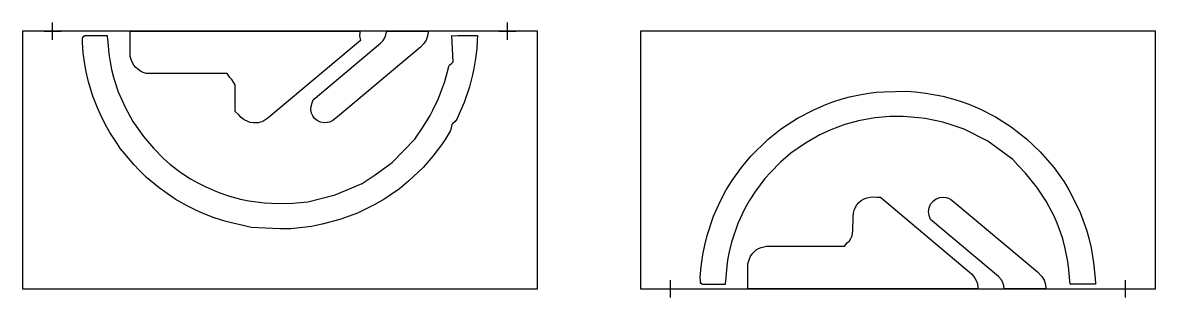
# Model space of a CAD drawing. Header units: inches. Extents: x 0 to 132, y -1 to 31.
import ezdxf

# ---------------------------------------------------------------- set-up
doc = ezdxf.new("R2010")
doc.units = ezdxf.units.IN
doc.header["$MEASUREMENT"] = 0
doc.layers.add('CUT', color=1, linetype='Continuous')
doc.layers.add('REG', color=5, linetype='Continuous')

msp = doc.modelspace()

# ---------------------------------------------------------------- linework, layer by layer
at = {"layer": 'CUT'}
for points in [[(0, 0), (60, 0), (60, 30), (0, 30)], [(11.97, 21.06), (12.84, 19.5), (14.07, 17.72), (15.23, 16.36), (16.41, 15.19), (17.17, 14.52), (18.45, 13.54), (19.57, 12.82), (20.4, 12.35), (21.26, 11.92), (22.3, 11.44), (22.98, 11.17), (24.12, 10.79), (25.4, 10.45), (26.35, 10.25), (28.18, 10.01), (29.81, 9.94), (31.5, 9.98), (33.24, 10.14), (36.43, 10.93), (39.58, 12.28), (40.96, 13.2), (42.2, 14.08), (43.05, 14.72), (45.72, 17.43), (46.6, 18.74), (47.49, 20.19), (47.82, 20.8), (48.47, 22.17), (48.75, 22.9), (49.19, 24.16), (49.65, 25.9), (49.75, 26.06), (50.01, 26.27), (50.16, 26.43), (50.03, 29.49), (50.49, 29.48), (50.71, 29.49), (53.02, 29.49), (52.96, 28.87), (52.91, 27.98), (52.78, 26.83), (52.59, 25.67), (52.44, 24.92), (52.08, 23.54), (51.46, 21.71), (50.61, 19.76), (50.42, 19.47), (50.09, 19.23), (50, 19.13), (49.89, 18.56), (49.82, 18.35), (49.23, 17.37), (48.82, 16.76), (47.82, 15.44), (46.67, 14.13), (45, 12.56), (43.9, 11.66), (42.84, 10.91), (42.19, 10.48), (41.04, 9.8), (39.01, 8.82), (36.95, 8.05), (34.92, 7.51), (33.67, 7.27), (32.64, 7.14), (31.24, 7), (29.97, 7), (26.64, 7.14), (25.68, 7.38), (24.49, 7.64), (23.57, 7.88), (22.3, 8.27), (21.02, 8.77), (20.27, 9.11), (19.16, 9.66), (17.77, 10.45), (15.92, 11.74), (14.44, 12.98), (13.64, 13.74), (12.94, 14.48), (11.9, 15.7), (11.42, 16.32), (11, 16.92), (10.17, 18.19), (9.62, 19.19), (9.06, 20.3), (8.71, 21.09), (8.18, 22.45), (7.69, 24.11), (7.42, 25.26), (7.25, 26.15), (7.07, 27.48), (6.97, 28.69), (6.98, 29.1), (7.02, 29.29), (7.1, 29.4), (7.25, 29.49), (9.85, 29.49), (9.85, 29.35), (9.9, 29.11), (9.95, 28.3), (10.05, 27.35), (10.2, 26.42), (10.37, 25.53), (10.63, 24.51), (11.15, 22.94)], [(39.31, 29.82), (39.27, 29.46), (39.37, 28.94), (28.56, 19.86), (27.98, 19.5), (27.46, 19.34), (26.89, 19.32), (26.53, 19.38), (26.23, 19.48), (25.83, 19.68), (25.47, 19.96), (25.19, 20.27), (24.77, 20.66), (24.77, 23.76), (24.38, 24.37), (24.13, 24.63), (23.84, 25.06), (14.38, 25.06), (14.04, 25.21), (13.75, 25.34), (13.41, 25.57), (13.14, 25.81), (12.94, 26.06), (12.77, 26.38), (12.64, 26.71), (12.52, 27.06), (12.52, 30), (39.31, 30)], [(36.68, 20.01), (36.14, 19.59), (35.74, 19.4), (35.2, 19.34), (34.71, 19.41), (34.34, 19.59), (34.03, 19.85), (33.81, 20.13), (33.66, 20.46), (33.59, 20.86), (33.61, 21.26), (33.72, 21.65), (33.84, 22.02), (41.71, 28.6), (42.01, 28.94), (42.21, 29.25), (42.34, 29.58), (42.4, 29.94), (42.39, 30), (47.25, 30), (47.26, 29.92), (47.19, 29.42), (47.01, 28.96), (46.77, 28.58), (46.35, 28.15)], [(72, 0), (132, 0), (132, 30), (72, 30)], [(80.52, 8.46), (81.37, 10.34), (82, 11.51), (82.68, 12.61), (83.77, 14.14), (84.86, 15.44), (86.87, 17.41), (88.45, 18.67), (90.3, 19.88), (92.26, 20.9), (93.6, 21.47), (94.41, 21.77), (95.37, 22.08), (96.34, 22.34), (97.72, 22.64), (98.6, 22.78), (99.47, 22.9), (100.37, 22.96), (103.03, 23), (104.02, 22.94), (105.27, 22.8), (107.22, 22.43), (108.63, 22.06), (109.37, 21.83), (110.27, 21.49), (111.56, 20.95), (113.36, 20.03), (115.19, 18.87), (117, 17.45), (118.58, 15.97), (120.2, 14.09), (121.37, 12.44), (121.92, 11.53), (122.4, 10.65), (123.23, 8.9), (123.96, 6.87), (124.24, 5.91), (124.51, 4.76), (124.8, 3.01), (124.95, 1.57), (124.97, 1.16), (125.01, 0.65), (125.03, 0.52), (122.6, 0.52), (122.57, 0.52), (122.08, 0.52), (122.05, 0.88), (122.03, 0.94), (121.93, 2.2), (121.8, 3.19), (121.5, 4.68), (121.2, 5.83), (120.99, 6.49), (120.55, 7.64), (120.19, 8.47), (119.27, 10.22), (118.2, 11.83), (116.87, 13.47), (115.98, 14.4), (115.38, 15.05), (112.47, 17.18), (109.71, 18.6), (108.08, 19.14), (107.25, 19.39), (106.32, 19.61), (105.16, 19.83), (104.45, 19.93), (102.61, 20.08), (101.05, 20.07), (99.31, 19.91), (97.41, 19.57), (95.83, 19.13), (94.18, 18.53), (92.89, 17.93), (91.22, 16.98), (89.53, 15.78), (88.31, 14.73), (87.14, 13.56), (86.51, 12.84), (85.41, 11.38), (84.68, 10.26), (84.13, 9.26), (83.35, 7.6), (82.61, 5.42), (82.3, 4.14), (82.15, 3.33), (82.05, 2.62), (81.89, 0.88), (81.85, 0.64), (81.85, 0.51), (79.24, 0.51), (79.09, 0.62), (79.01, 0.73), (78.98, 0.93), (78.97, 1.33), (79.07, 2.59), (79.27, 3.97), (79.49, 5.08), (79.77, 6.19)], [(84.83, 3.78), (85.13, 4.19), (85.5, 4.52), (85.77, 4.69), (86.06, 4.82), (86.36, 4.9), (86.67, 4.95), (95.78, 4.95), (96.09, 5.34), (96.35, 5.59), (96.53, 5.85), (96.67, 6.18), (96.76, 6.76), (96.77, 8.36), (96.81, 8.81), (96.94, 9.29), (97.22, 9.76), (97.45, 10.03), (97.73, 10.27), (98.08, 10.48), (98.42, 10.61), (98.77, 10.68), (99.13, 10.7), (99.53, 10.66), (99.97, 10.67), (110.57, 1.73), (110.81, 1.46), (111.02, 1.16), (111.17, 0.88), (111.26, 0.58), (111.31, 0.22), (111.31, 0), (84.52, 0), (84.52, 0), (84.52, 2.89), (84.65, 3.37)], [(114.36, 0.33), (114.23, 0.71), (114.02, 1.06), (113.72, 1.41), (105.79, 8.05), (105.66, 8.53), (105.58, 9.01), (105.63, 9.44), (105.8, 9.86), (106.09, 10.21), (106.45, 10.47), (106.87, 10.63), (107.32, 10.66), (107.64, 10.63), (107.89, 10.55), (108.17, 10.39), (108.53, 10.11), (118.26, 1.96), (118.77, 1.43), (119.04, 1.01), (119.21, 0.5), (119.25, 0), (119.25, 0), (114.39, 0)]]:
    msp.add_lwpolyline(points, close=True, dxfattribs=at)
at = {"layer": 'REG'}
for points in [[(3.49, 29), (3.49, 31)], [(56.51, 29), (56.51, 31)], [(2.49, 30), (4.49, 30)], [(55.51, 30), (57.51, 30)], [(74.49, 0), (76.49, 0)], [(75.49, -1), (75.49, 1)], [(127.51, 0), (129.51, 0)], [(128.51, -1), (128.51, 1)]]:
    msp.add_lwpolyline(points, dxfattribs=at)

doc.saveas('drawing.dxf')
